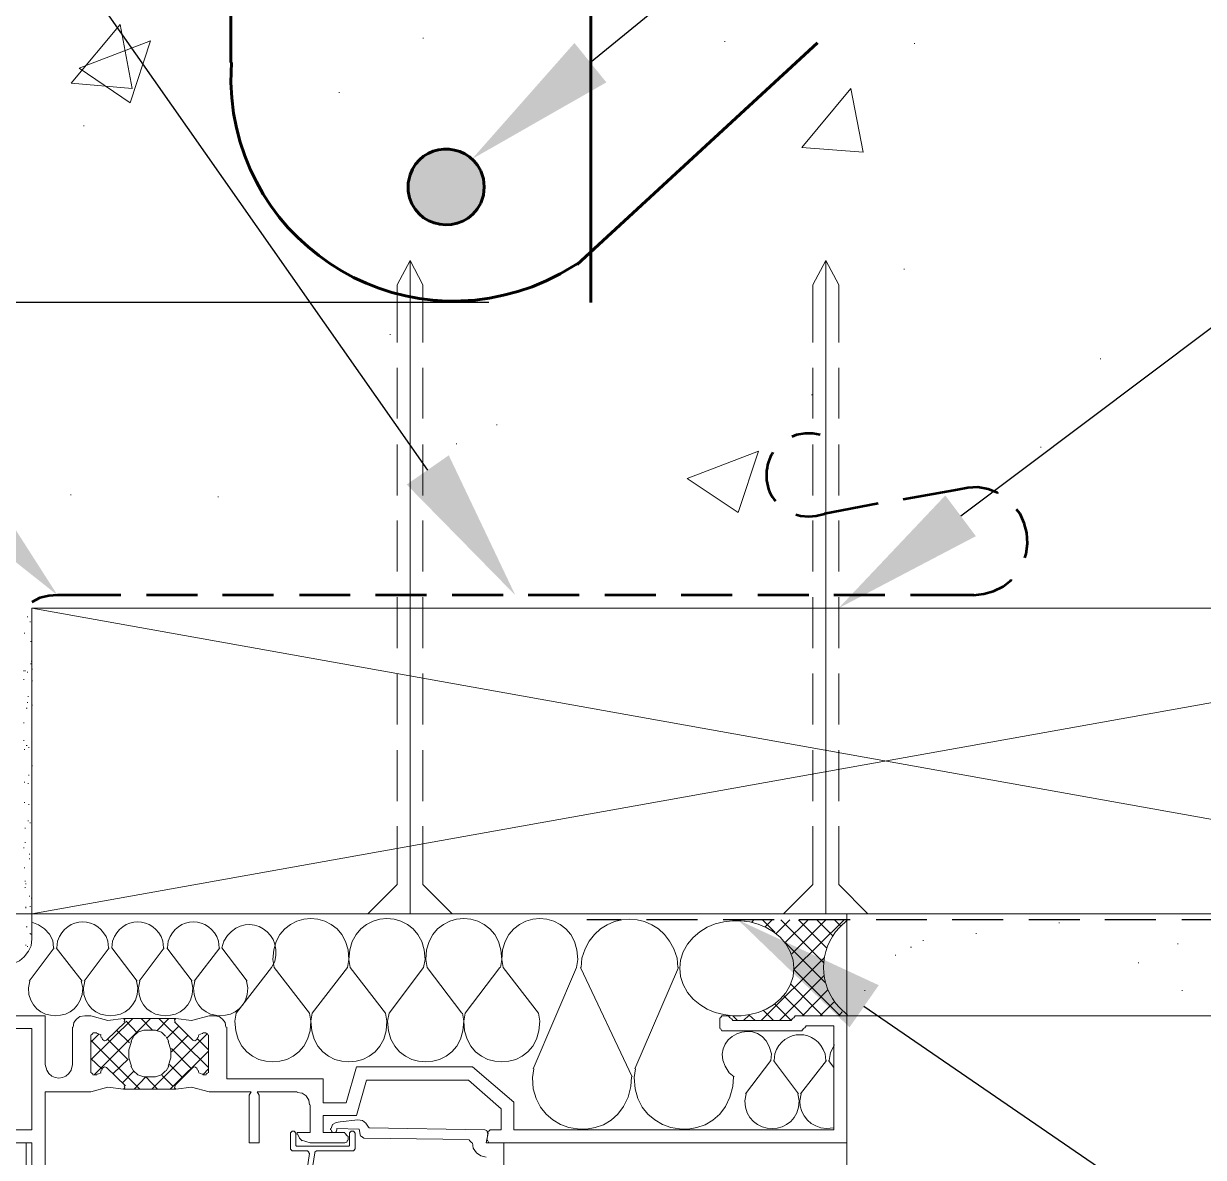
# Model space of a CAD drawing. Header units: millimetres. Extents: x 14 to 201, y 16 to 268.
# Drawn here: x 89.01 to 125.77, y 114.56 to 149.89 of the extents above; entities that cross this region are included whole.
import ezdxf

# ---------------------------------------------------------------- set-up
doc = ezdxf.new("R2010")
doc.units = ezdxf.units.MM
doc.header["$MEASUREMENT"] = 0
doc.layers.get('0').update_dxf_attribs({"linetype": 'CONTINUOUS'})

msp = doc.modelspace()

# ---------------------------------------------------------------- hatches: boundary and pattern name
at = {"true_color": 0x000007}
for points in [[(107.167, 148.061), (102.976, 145.669), (106.172, 149.288)], [(102.066, 145.987), (102.489, 145.944), (101.833, 145.944)], [(102.066, 145.987), (102.277, 145.987), (102.489, 145.944)], [(101.282, 145.605), (103.187, 145.415), (101.155, 145.415)], [(101.452, 145.754), (103.039, 145.605), (101.282, 145.605)], [(101.282, 145.605), (103.039, 145.605), (103.187, 145.415)], [(101.642, 145.859), (102.891, 145.754), (101.452, 145.754)], [(101.452, 145.754), (102.891, 145.754), (103.039, 145.605)], [(101.833, 145.944), (102.701, 145.859), (101.642, 145.859)], [(101.642, 145.859), (102.701, 145.859), (102.891, 145.754)], [(101.833, 145.944), (102.489, 145.944), (102.701, 145.859)], [(101.155, 145.415), (103.272, 145.225), (101.05, 145.225)], [(101.155, 145.415), (103.187, 145.415), (103.272, 145.225)], [(101.007, 145.013), (103.357, 144.801), (100.986, 144.801)], [(101.05, 145.225), (103.336, 145.013), (101.007, 145.013)], [(101.007, 145.013), (103.336, 145.013), (103.357, 144.801)], [(101.05, 145.225), (103.272, 145.225), (103.336, 145.013)], [(100.986, 144.801), (103.336, 144.568), (101.007, 144.568)], [(100.986, 144.801), (103.357, 144.801), (103.336, 144.568)], [(101.007, 144.568), (103.272, 144.357), (101.05, 144.357)], [(101.007, 144.568), (103.336, 144.568), (103.272, 144.357)], [(101.05, 144.357), (103.187, 144.166), (101.155, 144.166)], [(101.05, 144.357), (103.272, 144.357), (103.187, 144.166)], [(101.155, 144.166), (103.039, 143.997), (101.282, 143.997)], [(101.155, 144.166), (103.187, 144.166), (103.039, 143.997)], [(101.282, 143.997), (102.891, 143.849), (101.452, 143.849)], [(101.282, 143.997), (103.039, 143.997), (102.891, 143.849)], [(101.452, 143.849), (102.701, 143.722), (101.642, 143.722)], [(101.452, 143.849), (102.891, 143.849), (102.701, 143.722)], [(101.642, 143.722), (102.489, 143.658), (101.833, 143.658)], [(101.642, 143.722), (102.701, 143.722), (102.489, 143.658)], [(101.833, 143.658), (102.277, 143.616), (102.066, 143.616)], [(101.833, 143.658), (102.489, 143.658), (102.277, 143.616)], [(102.256, 136.44), (104.33, 132.08), (100.944, 135.53)], [(87.461, 136.144), (90.064, 132.08), (86.275, 135.086)], [(118.682, 133.921), (114.406, 131.678), (117.729, 135.191)], [(114.745, 118.618), (111.273, 121.962), (115.655, 119.93)]]:
    msp.add_hatch(color=0, dxfattribs=at).paths.add_polyline_path(points)

# ---------------------------------------------------------------- linework, layer by layer
at = {"color": 0, "linetype": 'Continuous', "lineweight": 60, "true_color": 0x000007}
for p, q in [((106.68, 241.935), (106.68, 141.203)), ((95.462, 148.675), (95.462, 222.546)), ((113.75, 149.288), (106.257, 142.388)), ((95.483, 148.675), (95.462, 148.061)), ((105.728, 142.092), (106.257, 142.409))]:
    msp.add_line(p, q, dxfattribs=at)
at = {"color": 0, "linetype": 'Continuous', "lineweight": 15, "true_color": 0x656565}
for p, q in [((90.487, 148.04), (92.011, 149.86)), ((90.487, 148.04), (92.011, 149.86)), ((92.392, 147.87), (92.011, 149.86)), ((90.741, 148.505), (92.964, 149.352)), ((90.741, 148.505), (92.964, 149.352)), ((92.329, 147.426), (92.964, 149.352)), ((92.329, 147.426), (92.964, 149.352)), ((101.452, 149.437), (101.473, 149.437)), ((101.452, 149.437), (101.473, 149.437)), ((110.85, 149.331), (110.871, 149.331)), ((116.755, 149.267), (116.776, 149.267)), ((90.741, 148.505), (92.329, 147.426)), ((90.741, 148.505), (92.329, 147.426)), ((90.487, 148.04), (92.392, 147.87)), ((113.263, 146.029), (114.787, 147.87)), ((115.168, 145.881), (114.787, 147.87)), ((98.827, 147.743), (98.848, 147.743)), ((98.827, 147.743), (98.848, 147.743)), ((90.868, 146.706), (90.89, 146.706)), ((90.868, 146.706), (90.89, 146.706)), ((113.263, 146.029), (115.168, 145.881)), ((101.05, 122.153), (101.05, 142.515)), ((114.004, 122.153), (114.004, 142.515)), ((116.438, 142.24), (116.459, 142.24)), ((100.415, 140.208), (100.436, 140.208)), ((100.415, 140.208), (100.436, 140.208)), ((122.555, 139.446), (122.576, 139.446)), ((113.559, 138.324), (113.58, 138.324)), ((103.738, 137.393), (103.759, 137.393)), ((102.489, 136.8), (102.51, 136.8)), ((109.686, 135.721), (111.908, 136.567)), ((111.273, 134.662), (111.908, 136.567)), ((120.692, 136.694), (120.713, 136.694)), ((109.686, 135.721), (111.273, 134.662)), ((90.466, 135.213), (90.487, 135.213)), ((90.466, 135.213), (90.487, 135.213)), ((95.059, 135.149), (95.081, 135.149)), ((95.059, 135.149), (95.081, 135.149)), ((89.26, 131.678), (142.452, 122.153)), ((142.452, 131.678), (89.26, 122.153)), ((89.112, 131.403), (89.133, 131.403)), ((89.027, 130.895), (89.048, 130.895)), ((89.196, 131.254), (89.218, 131.254)), ((89.218, 130.641), (89.239, 130.641)), ((89.218, 129.942), (89.239, 129.942)), ((89.239, 130.027), (89.26, 130.027)), ((89.006, 129.73), (89.027, 129.73)), ((89.006, 129.455), (89.027, 129.455)), ((89.048, 129.73), (89.069, 129.73)), ((89.112, 129.688), (89.133, 129.688)), ((89.26, 129.773), (89.281, 129.773)), ((89.26, 129.413), (89.281, 129.413)), ((89.112, 128.736), (89.133, 128.736)), ((89.133, 128.926), (89.154, 128.926)), ((89.09, 128.566), (89.112, 128.566)), ((89.26, 128.651), (89.281, 128.651)), ((89.006, 128.101), (89.027, 128.101)), ((89.006, 127.55), (89.027, 127.55)), ((89.027, 127.275), (89.048, 127.275)), ((89.09, 127.402), (89.112, 127.402)), ((89.154, 127.339), (89.175, 127.339)), ((89.26, 126.767), (89.281, 126.767)), ((89.027, 126.259), (89.048, 126.259)), ((89.133, 126.217), (89.154, 126.217)), ((89.154, 126.471), (89.175, 126.471)), ((89.027, 125.624), (89.048, 125.624)), ((89.154, 125.561), (89.175, 125.561)), ((89.133, 125.053), (89.154, 125.053)), ((89.048, 124.82), (89.069, 124.82)), ((89.196, 124.989), (89.218, 124.989)), ((89.048, 124.375), (89.069, 124.375)), ((89.006, 124.206), (89.027, 124.206)), ((89.175, 124.015), (89.196, 124.015)), ((89.027, 123.592), (89.048, 123.592)), ((89.175, 123.867), (89.196, 123.867)), ((89.048, 123.169), (89.069, 123.169)), ((89.048, 122.978), (89.069, 122.978)), ((89.069, 123.084), (89.09, 123.084)), ((89.175, 122.703), (89.196, 122.703)), ((89.239, 122.64), (89.26, 122.64)), ((89.069, 122.364), (89.09, 122.364)), ((89.069, 122.343), (89.09, 122.343)), ((89.196, 122.386), (89.218, 122.386)), ((89.09, 121.751), (89.112, 121.751)), ((111.485, 121.941), (111.485, 121.962)), ((111.696, 121.899), (111.76, 121.962)), ((112.416, 121.581), (112.035, 121.962)), ((112.12, 121.751), (112.331, 121.962)), ((112.458, 121.539), (112.882, 121.962)), ((113.94, 120.629), (112.607, 121.962)), ((112.734, 121.264), (113.453, 121.962)), ((112.945, 120.904), (114.004, 121.962)), ((113.009, 120.417), (114.575, 121.962)), ((114.025, 121.094), (113.157, 121.962)), ((114.215, 121.476), (113.728, 121.962)), ((114.469, 121.772), (114.279, 121.962)), ((114.681, 121.962), (114.427, 121.73)), ((121.264, 121.878), (121.285, 121.878)), ((89.196, 121.539), (89.218, 121.539)), ((89.218, 121.518), (89.239, 121.518)), ((118.682, 121.539), (118.703, 121.539)), ((89.069, 121.179), (89.09, 121.179)), ((89.112, 121.137), (89.133, 121.137)), ((89.958, 121.094), (89.175, 120.057)), ((90.826, 120.057), (90.022, 121.094)), ((90.064, 121.306), (90.043, 121.094)), ((91.673, 121.094), (90.89, 120.057)), ((91.652, 121.094), (91.63, 121.306)), ((91.779, 121.306), (91.758, 121.094)), ((92.541, 120.057), (91.758, 121.094)), ((93.387, 121.094), (92.604, 120.057)), ((93.366, 121.094), (93.345, 121.306)), ((94.255, 120.057), (93.472, 121.094)), ((93.514, 121.306), (93.493, 121.094)), ((95.123, 121.094), (94.319, 120.057)), ((95.102, 121.094), (95.081, 121.306)), ((95.25, 121.306), (95.187, 121.094)), ((95.25, 121.306), (95.187, 121.094)), ((95.97, 120.057), (95.187, 121.094)), ((113.982, 120.015), (112.755, 121.243)), ((116.649, 121.116), (116.671, 121.116)), ((117.031, 121.327), (117.052, 121.327)), ((124.968, 121.222), (124.989, 121.222)), ((96.732, 120.481), (96.838, 120.671)), ((96.732, 120.481), (96.838, 120.671)), ((96.774, 120.735), (96.816, 120.481)), ((99.102, 120.481), (99.145, 120.735)), ((99.145, 120.735), (99.187, 120.481)), ((101.473, 120.481), (101.515, 120.735)), ((101.537, 120.735), (101.579, 120.481)), ((103.865, 120.481), (103.907, 120.735)), ((103.907, 120.735), (103.949, 120.481)), ((106.235, 120.481), (106.278, 120.735)), ((106.405, 120.777), (106.384, 120.481)), ((109.389, 120.481), (109.368, 120.777)), ((111.993, 118.83), (113.961, 120.798)), ((116.163, 120.862), (116.184, 120.862)), ((123.74, 120.629), (123.762, 120.629)), ((95.631, 119.062), (96.732, 120.481)), ((96.732, 120.481), (95.631, 119.062)), ((97.917, 119.062), (96.816, 120.481)), ((99.102, 120.481), (98.002, 119.062)), ((100.288, 119.062), (99.187, 120.481)), ((101.473, 120.481), (100.393, 119.062)), ((102.658, 119.062), (101.579, 120.481)), ((103.844, 120.481), (102.764, 119.062)), ((105.05, 119.062), (103.949, 120.481)), ((104.881, 117.327), (106.235, 120.481)), ((106.362, 120.481), (107.971, 117.073)), ((108.056, 117.327), (109.41, 120.481)), ((112.564, 118.83), (113.94, 120.227)), ((114.448, 118.978), (113.009, 120.417)), ((89.196, 120.057), (89.154, 119.846)), ((90.847, 119.846), (90.805, 120.057)), ((90.911, 120.057), (90.868, 119.846)), ((92.562, 119.846), (92.52, 120.057)), ((92.625, 120.057), (92.583, 119.846)), ((94.276, 119.846), (94.234, 120.057)), ((94.34, 120.057), (94.298, 119.846)), ((95.991, 119.846), (95.949, 120.057)), ((113.898, 118.978), (112.903, 119.973)), ((113.326, 118.978), (112.691, 119.613)), ((113.284, 118.978), (114.067, 119.782)), ((115.21, 119.761), (115.231, 119.761)), ((125.095, 119.761), (125.116, 119.761)), ((112.374, 118.83), (112.056, 119.147)), ((112.924, 118.83), (112.416, 119.338)), ((113.834, 118.978), (114.258, 119.401)), ((114.427, 119.232), (114.681, 118.999)), ((91.101, 117.602), (92.414, 118.893)), ((91.207, 117.136), (92.964, 118.893)), ((93.747, 118.893), (92.117, 118.893)), ((92.541, 118.449), (92.202, 118.808)), ((93.027, 118.533), (92.668, 118.893)), ((93.154, 118.512), (93.535, 118.893)), ((94.763, 117.369), (93.218, 118.893)), ((95.631, 119.062), (95.589, 118.808)), ((95.631, 119.062), (95.589, 118.808)), ((97.959, 118.808), (97.917, 119.062)), ((97.959, 118.808), (97.917, 119.062)), ((98.002, 119.062), (97.959, 118.808)), ((100.33, 118.808), (100.288, 119.062)), ((100.393, 119.062), (100.351, 118.808)), ((102.722, 118.808), (102.679, 119.062)), ((102.764, 119.062), (102.722, 118.808)), ((105.092, 118.808), (105.05, 119.062)), ((111.019, 118.978), (111.04, 118.978)), ((111.252, 118.83), (111.104, 118.978)), ((111.442, 118.83), (111.612, 118.999)), ((111.802, 118.83), (111.612, 118.999)), ((114.406, 118.978), (114.512, 119.105)), ((91.101, 118.152), (91.355, 118.406)), ((92.308, 118.131), (91.906, 118.533)), ((92.752, 118.533), (93.112, 118.533)), ((93.006, 116.692), (94.742, 118.427)), ((93.472, 118.279), (93.832, 118.639)), ((92.625, 116.692), (91.101, 118.216)), ((92.265, 117.602), (91.63, 118.237)), ((92.35, 118.173), (92.435, 118.322)), ((93.451, 118.322), (93.535, 118.173)), ((93.62, 117.856), (94.128, 118.364)), ((94.763, 117.919), (94.424, 118.258)), ((93.578, 116.692), (94.763, 117.877)), ((94.234, 117.327), (93.62, 117.962)), ((112.289, 117.581), (112.31, 117.792)), ((112.416, 117.792), (112.395, 117.581)), ((114.004, 117.581), (113.982, 117.792)), ((91.44, 117.327), (91.101, 117.644)), ((91.8, 117.179), (92.265, 117.623)), ((92.435, 117.263), (92.35, 117.411)), ((93.535, 117.411), (93.451, 117.263)), ((93.959, 117.052), (93.557, 117.454)), ((94.594, 117.136), (94.763, 117.327)), ((104.902, 117.327), (104.86, 117.052)), ((108.077, 117.327), (108.035, 117.052)), ((112.289, 117.581), (111.506, 116.544)), ((113.157, 116.544), (112.374, 117.581)), ((114.025, 117.581), (113.22, 116.544)), ((114.258, 117.369), (114.088, 117.581)), ((92.075, 116.882), (92.435, 117.242)), ((92.456, 116.692), (92.816, 117.073)), ((93.112, 117.073), (92.752, 117.073)), ((93.176, 116.692), (92.816, 117.073)), ((93.662, 116.776), (93.324, 117.115)), ((107.929, 116.776), (107.95, 117.073)), ((110.998, 117.2), (111.146, 117.073)), ((111.104, 116.776), (111.125, 117.073)), ((93.747, 116.692), (92.117, 116.692)), ((111.527, 116.544), (111.485, 116.332)), ((113.178, 116.332), (113.136, 116.544)), ((113.242, 116.544), (113.199, 116.332)), ((114.025, 115.464), (114.258, 115.485)), ((89.683, 82), (89.683, 115.02)), ((114.66, 82), (114.66, 115.02))]:
    msp.add_line(p, q, dxfattribs=at)
at = {"color": 0, "linetype": 'Continuous', "lineweight": 15, "true_color": 0x000007}
for p, q in [((100.647, 139.954), (100.647, 141.753)), ((114.406, 139.954), (114.406, 141.753)), ((100.647, 137.583), (100.647, 139.171)), ((101.452, 137.583), (101.452, 139.171)), ((113.601, 137.583), (113.601, 139.171)), ((114.406, 137.583), (114.406, 139.171)), ((100.647, 135.191), (100.647, 136.779)), ((101.452, 135.191), (101.452, 136.779)), ((113.601, 135.191), (113.601, 136.779)), ((114.406, 135.191), (114.406, 136.779)), ((100.647, 132.821), (100.647, 134.408)), ((101.452, 132.821), (101.452, 134.408)), ((113.601, 132.821), (113.601, 134.408)), ((114.406, 132.821), (114.406, 134.408)), ((100.647, 130.429), (100.647, 132.016)), ((101.452, 130.429), (101.452, 132.016)), ((113.601, 130.429), (113.601, 132.016)), ((114.406, 130.429), (114.406, 132.016)), ((100.647, 128.058), (100.647, 129.646)), ((101.452, 128.058), (101.452, 129.646)), ((113.601, 128.058), (113.601, 129.646)), ((114.406, 128.058), (114.406, 129.646)), ((100.647, 125.666), (100.647, 127.254)), ((101.452, 125.666), (101.452, 127.254)), ((113.601, 125.666), (113.601, 127.254)), ((114.406, 125.666), (114.406, 127.254)), ((100.647, 123.063), (100.647, 124.883)), ((101.452, 123.063), (101.452, 124.883)), ((113.601, 123.063), (113.601, 124.883)), ((114.406, 123.063), (114.406, 124.883)), ((100.647, 123.063), (99.737, 122.153)), ((101.452, 123.063), (102.362, 122.153)), ((113.601, 123.063), (112.691, 122.153)), ((114.406, 123.063), (115.316, 122.153)), ((114.66, 118.978), (114.66, 122.153)), ((90.911, 118.978), (91.059, 118.978)), ((91.101, 118.978), (91.059, 118.978)), ((92.181, 118.787), (91.588, 118.216)), ((93.705, 118.787), (94.276, 118.216)), ((94.827, 118.978), (94.784, 118.978)), ((94.954, 118.978), (94.827, 118.978)), ((110.702, 118.914), (110.702, 118.576)), ((110.765, 118.978), (110.723, 118.914)), ((110.977, 118.978), (110.765, 118.978)), ((111.019, 118.914), (110.977, 118.978)), ((111.04, 118.893), (111.04, 118.914)), ((111.062, 118.893), (111.104, 118.83)), ((112.924, 118.83), (111.104, 118.83)), ((112.924, 118.83), (112.967, 118.893)), ((112.988, 118.914), (112.988, 118.893)), ((113.051, 118.978), (113.009, 118.914)), ((90.53, 117.454), (90.53, 118.618)), ((91.165, 118.427), (91.122, 118.385)), ((91.292, 118.449), (91.165, 118.449)), ((91.313, 118.427), (91.292, 118.427)), ((91.419, 118.385), (91.313, 118.427)), ((94.467, 118.385), (94.573, 118.427)), ((94.594, 118.427), (94.573, 118.427)), ((94.594, 118.449), (94.7, 118.449)), ((94.742, 118.385), (94.7, 118.427)), ((110.723, 118.576), (110.765, 118.512)), ((110.765, 118.512), (113.263, 118.512)), ((113.263, 118.512), (113.305, 118.576)), ((113.326, 118.576), (113.326, 118.597)), ((113.39, 118.66), (113.347, 118.597)), ((91.101, 118.385), (91.101, 117.2)), ((91.419, 118.3), (91.398, 118.385)), ((94.467, 118.385), (94.446, 118.3)), ((94.763, 118.385), (94.763, 117.2)), ((89.683, 117.454), (89.726, 117.284)), ((90.487, 117.284), (90.53, 117.454)), ((91.588, 117.369), (92.181, 116.798)), ((94.276, 117.369), (93.705, 116.798)), ((91.122, 117.2), (91.165, 117.158)), ((91.165, 117.136), (91.292, 117.136)), ((91.292, 117.158), (91.313, 117.158)), ((91.313, 117.158), (91.419, 117.2)), ((91.398, 117.2), (91.419, 117.284)), ((94.446, 117.284), (94.467, 117.2)), ((94.573, 117.158), (94.467, 117.2)), ((94.573, 117.158), (94.594, 117.158)), ((94.7, 117.136), (94.594, 117.136)), ((94.7, 117.158), (94.742, 117.2)), ((91.059, 116.607), (91.101, 116.607)), ((94.784, 116.607), (94.827, 116.607)), ((98.573, 115.422), (98.573, 115.464)), ((97.324, 114.85), (97.324, 115.295)), ((99.102, 115.231), (99.018, 115.316)), ((99.124, 115.104), (99.124, 115.231)), ((99.335, 115.295), (99.335, 114.85)), ((99.526, 115.231), (99.61, 115.168)), ((102.891, 115.125), (99.61, 115.168)), ((102.976, 115.02), (102.891, 115.104)), ((103.484, 115.379), (103.441, 115.083)), ((103.463, 115.104), (103.505, 115.02)), ((103.547, 115.422), (103.505, 115.379)), ((89.09, 115.02), (83.016, 115.02))]:
    msp.add_line(p, q, dxfattribs=at)
at = {"color": 0, "linetype": 'Continuous', "lineweight": 25, "true_color": 0x000007}
for p, q in [((103.505, 141.203), (44.937, 141.203)), ((107.633, 121.962), (106.553, 121.962)), ((110.003, 121.962), (108.416, 121.962)), ((112.395, 121.962), (110.808, 121.962)), ((114.766, 121.962), (113.178, 121.962)), ((117.158, 121.962), (115.57, 121.962)), ((119.528, 121.962), (117.941, 121.962)), ((121.92, 121.962), (120.333, 121.962)), ((124.291, 121.962), (122.703, 121.962)), ((126.683, 121.962), (125.095, 121.962))]:
    msp.add_line(p, q, dxfattribs=at)
at = {"color": 0, "linetype": 'Continuous', "lineweight": 53, "true_color": 0x000007}
for p, q in [((112.353, 136.525), (112.331, 136.483)), ((112.395, 135.064), (112.437, 135.022)), ((115.633, 134.937), (113.961, 134.62)), ((94.424, 132.08), (92.837, 132.08)), ((96.795, 132.08), (95.208, 132.08)), ((99.187, 132.08), (97.599, 132.08)), ((101.558, 132.08), (99.97, 132.08)), ((103.949, 132.08), (102.362, 132.08)), ((106.32, 132.08), (104.733, 132.08)), ((108.712, 132.08), (107.124, 132.08)), ((111.083, 132.08), (109.495, 132.08)), ((113.474, 132.08), (111.887, 132.08)), ((115.845, 132.08), (114.258, 132.08)), ((118.618, 132.08), (116.649, 132.08))]:
    msp.add_line(p, q, dxfattribs=at)
at = {"color": 0, "linetype": 'Continuous', "lineweight": 15, "true_color": 0x000007}
for points in [[(114.66, 118.978), (145.627, 118.978), (145.627, 247.46)], [(101.452, 139.954), (101.452, 141.753), (101.05, 142.515), (100.647, 141.753)], [(113.601, 139.954), (113.601, 141.753), (114.004, 142.515), (114.406, 141.753)], [(87.672, 122.153), (89.26, 122.153), (89.26, 121.37)], [(88.477, 120.587), (88.688, 120.608), (88.879, 120.692), (89.027, 120.819), (89.154, 120.989), (89.239, 121.158), (89.26, 121.37)], [(89.26, 109.453), (89.26, 115.02), (82.91, 115.02), (82.91, 118.978), (89.683, 118.978), (89.683, 117.454)], [(90.911, 118.978), (90.763, 118.957), (90.657, 118.872), (90.572, 118.766), (90.551, 118.618)], [(91.101, 118.978), (91.63, 118.83), (92.117, 118.893)], [(92.138, 118.787), (92.16, 118.851), (92.117, 118.893)], [(93.747, 118.893), (93.705, 118.851), (93.726, 118.787)], [(94.784, 118.978), (94.234, 118.83), (93.747, 118.893)], [(95.313, 118.618), (95.292, 118.766), (95.208, 118.872), (95.102, 118.957), (94.954, 118.978)], [(103.505, 115.02), (114.66, 115.02), (114.66, 118.978), (113.051, 118.978)], [(113.39, 118.66), (114.258, 118.66), (114.258, 115.422), (104.288, 115.422), (104.288, 116.29), (102.997, 117.39), (99.377, 117.39), (99.06, 116.268), (98.34, 116.268), (98.34, 117.009), (95.335, 117.009), (95.335, 118.618)], [(91.44, 118.3), (91.461, 118.237), (91.525, 118.195), (91.588, 118.216)], [(94.276, 118.216), (94.34, 118.195), (94.403, 118.237), (94.424, 118.3)], [(91.588, 117.369), (91.525, 117.39), (91.461, 117.348), (91.44, 117.284)], [(94.424, 117.284), (94.403, 117.348), (94.34, 117.39), (94.276, 117.369)], [(99.018, 115.337), (98.34, 115.337), (98.34, 115.866), (99.377, 115.866), (99.695, 116.967), (102.87, 116.967), (103.886, 116.078), (103.886, 115.422), (103.547, 115.422)], [(91.059, 116.607), (89.683, 116.607), (89.683, 112.564)], [(92.117, 116.692), (91.63, 116.755), (91.101, 116.607)], [(92.117, 116.692), (92.16, 116.734), (92.138, 116.798)], [(93.726, 116.798), (93.705, 116.734), (93.747, 116.692)], [(93.747, 116.692), (94.234, 116.755), (94.784, 116.607)], [(94.827, 116.607), (96.097, 116.607), (96.033, 116.501), (96.033, 115.02)], [(96.033, 115.02), (96.351, 115.02), (96.351, 116.501), (96.287, 116.607), (97.536, 116.607)], [(97.917, 116.205), (97.896, 116.353), (97.811, 116.48), (97.684, 116.565), (97.536, 116.586)], [(97.938, 116.205), (97.938, 115.337), (97.536, 115.337), (97.536, 115.274)], [(98.742, 115.655), (98.637, 115.591), (98.594, 115.464)], [(98.742, 115.655), (98.869, 115.676), (99.42, 115.739)], [(99.504, 115.231), (99.462, 115.443), (98.764, 115.464), (98.764, 115.422)], [(99.758, 115.507), (99.674, 115.633), (99.568, 115.718), (99.42, 115.739)], [(99.758, 115.507), (99.78, 115.485), (103.378, 115.422)], [(97.494, 115.295), (97.494, 115.316), (97.473, 115.337), (97.473, 115.358), (97.451, 115.358), (97.451, 115.379), (97.367, 115.379), (97.367, 115.358), (97.346, 115.358), (97.346, 115.337), (97.324, 115.337), (97.324, 115.295)], [(97.494, 115.295), (97.494, 114.935), (97.515, 114.914), (99.145, 114.914)], [(97.557, 115.274), (97.599, 115.168), (97.684, 115.083)], [(97.663, 115.104), (97.938, 115.02), (99.018, 115.02)], [(98.594, 115.422), (98.616, 115.358), (98.679, 115.337), (98.742, 115.358), (98.764, 115.422)], [(103.484, 115.316), (103.42, 115.02), (103.971, 115.02), (103.971, 109.453), (98.764, 109.453)], [(99.018, 115.02), (99.081, 115.041), (99.102, 115.104)], [(99.145, 114.914), (99.166, 114.935), (99.166, 115.295)], [(99.335, 115.295), (99.335, 115.316), (99.314, 115.337), (99.314, 115.358), (99.293, 115.358), (99.293, 115.379), (99.208, 115.379), (99.208, 115.358), (99.187, 115.358), (99.187, 115.337), (99.166, 115.337), (99.166, 115.295)], [(103.463, 115.316), (103.441, 115.401), (103.378, 115.422)], [(89.09, 115.02), (89.09, 109.453), (89.683, 109.453)], [(97.324, 114.85), (97.324, 114.808), (97.346, 114.808), (97.346, 114.787), (97.367, 114.787), (97.367, 114.766), (97.409, 114.766)], [(97.642, 112.861), (97.917, 114.681), (97.896, 114.702), (97.896, 114.723), (97.854, 114.766), (97.409, 114.766)], [(99.251, 114.766), (98.129, 114.766), (98.086, 114.723), (98.086, 114.702), (97.79, 112.861)], [(99.251, 114.766), (99.293, 114.766), (99.293, 114.787), (99.314, 114.787), (99.314, 114.808), (99.335, 114.829), (99.335, 114.85)], [(102.997, 115.02), (103.018, 114.85), (103.124, 114.702), (103.251, 114.618), (103.42, 114.575)]]:
    msp.add_lwpolyline(points, dxfattribs=at)
at = {"color": 0, "linetype": 'Continuous', "lineweight": 25, "true_color": 0x000007}
for points in [[(101.6, 135.975), (62.124, 192.257), (56.451, 192.257)], [(106.659, 148.675), (157.247, 189.95), (187.854, 189.95)], [(118.216, 134.556), (145.288, 154.898), (160.782, 154.898)], [(115.189, 119.274), (145.5, 98.489), (160.972, 98.489)]]:
    msp.add_lwpolyline(points, dxfattribs=at)
at = {"color": 0, "linetype": 'Continuous', "lineweight": 15, "true_color": 0x656565}
for points in [[(90.487, 148.04), (92.392, 147.87), (92.011, 149.86)], [(89.937, 121.094), (89.916, 121.327), (89.81, 121.518), (89.662, 121.687), (89.472, 121.814), (89.26, 121.899)], [(109.559, 120.968), (109.474, 120.713), (109.453, 120.46), (109.453, 120.46)], [(112.988, 120.205), (113.009, 120.46), (112.988, 120.713)], [(109.453, 120.46), (109.474, 120.205), (109.559, 119.951)], [(92.752, 118.533), (92.562, 118.47), (92.435, 118.343)], [(93.43, 118.343), (93.303, 118.47), (93.112, 118.533)], [(92.371, 118.173), (92.287, 117.919), (92.287, 117.666), (92.371, 117.411)], [(93.514, 117.411), (93.599, 117.666), (93.599, 117.919), (93.514, 118.173)], [(114.279, 118.068), (114.152, 117.835), (114.11, 117.581)], [(92.435, 117.263), (92.562, 117.136), (92.752, 117.073)], [(93.112, 117.073), (93.303, 117.136), (93.43, 117.263)]]:
    msp.add_lwpolyline(points, dxfattribs=at)
at = {"color": 0, "linetype": 'Continuous', "lineweight": 60, "true_color": 0x000007}
for points in [[(103.357, 144.801), (103.336, 145.055), (103.251, 145.309)], [(101.05, 145.182), (100.986, 144.928), (100.986, 144.674)], [(103.251, 144.293), (103.336, 144.547), (103.357, 144.801)]]:
    msp.add_lwpolyline(points, dxfattribs=at)
at = {"color": 0, "linetype": 'Continuous', "lineweight": 53, "true_color": 0x000007}
for points in [[(113.834, 137.075), (113.601, 137.118), (113.347, 137.118), (113.093, 137.075), (112.945, 137.012)], [(119.359, 135.255), (119.359, 135.276), (119.062, 135.382), (118.745, 135.445), (118.427, 135.424), (118.11, 135.361), (116.417, 135.064)], [(113.072, 134.599), (113.22, 134.556), (113.474, 134.535), (113.707, 134.556), (113.961, 134.62)], [(120.205, 133.244), (120.248, 133.371), (120.29, 133.689), (120.269, 134.027), (120.184, 134.324), (120.057, 134.62), (119.951, 134.747)], [(118.618, 132.08), (118.935, 132.122), (119.232, 132.207), (119.528, 132.355), (119.782, 132.546), (119.782, 132.567)], [(92.033, 132.08), (90.064, 132.08), (89.789, 132.059), (89.514, 131.995), (89.26, 131.868)]]:
    msp.add_lwpolyline(points, dxfattribs=at)
at = {"color": 0, "linetype": 'Continuous', "lineweight": 15, "true_color": 0x000007}
for points in [[(89.26, 122.153), (142.452, 122.153), (142.452, 131.678), (89.26, 131.678)], [(83.333, 115.422), (89.26, 115.422), (89.26, 118.576), (83.333, 118.576)]]:
    msp.add_lwpolyline(points, close=True, dxfattribs=at)
at = {"color": 0, "linetype": 'Continuous', "lineweight": 60, "true_color": 0x000007}
for points in [[(95.462, 148.061), (95.602, 142.829), (101.108, 139.624), (105.728, 142.092)], [(103.251, 145.309), (102.772, 146.265), (101.39, 146.184), (101.05, 145.182)], [(100.986, 144.674), (101.144, 143.481), (102.711, 143.23), (103.251, 144.293)]]:
    msp.add_open_spline(points, degree=3, dxfattribs=at)
at = {"color": 0, "linetype": 'Continuous', "lineweight": 53, "true_color": 0x000007}
msp.add_open_spline([(112.331, 136.483), (112.078, 136.075), (112.093, 135.442), (112.395, 135.064)], degree=3, dxfattribs=at)
at = {"color": 0, "linetype": 'Continuous', "lineweight": 15, "true_color": 0x656565}
for points in [[(91.63, 121.306), (91.379, 122.101), (90.316, 122.101), (90.064, 121.306)], [(93.345, 121.306), (93.093, 122.101), (92.031, 122.101), (91.779, 121.306)], [(95.081, 121.306), (94.829, 122.101), (93.766, 122.101), (93.514, 121.306)], [(96.838, 120.671), (97.114, 121.721), (95.776, 122.298), (95.25, 121.306)], [(96.838, 120.671), (97.114, 121.721), (95.776, 122.298), (95.25, 121.306)], [(99.145, 120.735), (99.14, 122.428), (96.779, 122.428), (96.774, 120.735)], [(101.515, 120.735), (101.511, 122.428), (99.149, 122.428), (99.145, 120.735)], [(103.907, 120.735), (103.903, 122.428), (101.541, 122.428), (101.537, 120.735)], [(106.278, 120.735), (106.273, 122.428), (103.912, 122.428), (103.907, 120.735)], [(109.368, 120.777), (108.954, 122.388), (106.819, 122.388), (106.405, 120.777)], [(112.988, 120.713), (112.602, 122.246), (110.2, 122.366), (109.559, 120.968)], [(114.427, 121.73), (113.771, 121.027), (113.771, 119.934), (114.427, 119.232)], [(109.559, 119.951), (110.2, 118.553), (112.602, 118.673), (112.988, 120.205)], [(89.154, 119.846), (89.157, 118.689), (90.845, 118.689), (90.847, 119.846)], [(90.868, 119.846), (90.871, 118.689), (92.559, 118.689), (92.562, 119.846)], [(92.583, 119.846), (92.586, 118.689), (94.274, 118.689), (94.276, 119.846)], [(94.298, 119.846), (94.3, 118.689), (95.988, 118.689), (95.991, 119.846)], [(112.31, 117.792), (112.049, 119.146), (110.139, 118.301), (110.998, 117.2)], [(95.589, 118.808), (95.593, 117.115), (97.955, 117.115), (97.959, 118.808)], [(95.589, 118.808), (95.593, 117.115), (97.955, 117.115), (97.959, 118.808)], [(97.959, 118.808), (97.964, 117.115), (100.325, 117.115), (100.33, 118.808)], [(100.351, 118.808), (100.356, 117.115), (102.717, 117.115), (102.722, 118.808)], [(102.722, 118.808), (102.726, 117.115), (105.088, 117.115), (105.092, 118.808)], [(113.982, 117.792), (113.731, 118.587), (112.668, 118.587), (112.416, 117.792)], [(104.86, 117.052), (104.844, 115.097), (107.611, 114.831), (107.929, 116.776)], [(108.035, 117.052), (108.019, 115.097), (110.786, 114.831), (111.104, 116.776)], [(111.485, 116.332), (111.488, 115.175), (113.175, 115.175), (113.178, 116.332)], [(113.199, 116.332), (113.181, 115.856), (113.558, 115.49), (114.025, 115.464)]]:
    msp.add_open_spline(points, degree=3, dxfattribs=at)
at = {"color": 0, "linetype": 'Continuous', "lineweight": 15, "true_color": 0x000007}
msp.add_open_spline([(89.726, 117.284), (89.88, 116.95), (90.333, 116.95), (90.487, 117.284)], degree=3, dxfattribs=at)

doc.saveas('drawing.dxf')
